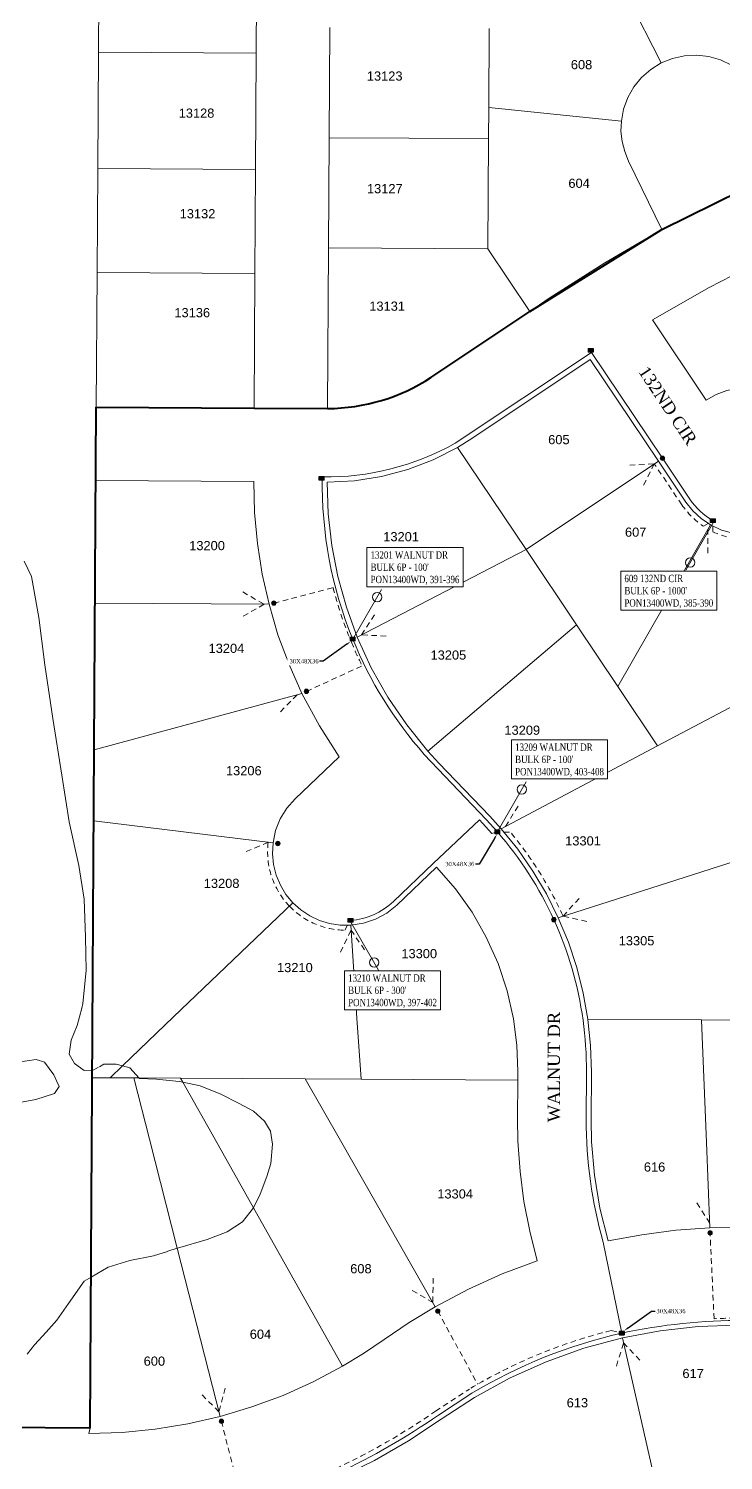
# Model space of a CAD drawing. Header units: feet. Extents: x 865220 to 2822444, y -2240498 to 975731.
# Drawn here: x 2814648 to 2815215, y 970815 to 971985 of the extents above; entities that cross this region are included whole.
import ezdxf
from ezdxf import colors
from ezdxf.entities.mleader import LeaderData, LeaderLine
from ezdxf.enums import TextEntityAlignment as Align
from ezdxf.lldxf.tags import DXFTag
from ezdxf.math import Vec2, Vec3

# ---------------------------------------------------------------- set-up
doc = ezdxf.new("R2010")
doc.units = ezdxf.units.FT
doc.header["$LTSCALE"] = 0.015
doc.header["$MEASUREMENT"] = 0
doc.linetypes.add('DASHED', pattern=[5, 3, -2])
for name, color, linetype in [('144C', 112, '144C'), ('48G', 112, '48G'), ('Dakota County Addresses', 7, 'Continuous'), ('Dakota County Parcels', 7, 'Continuous'), ('DETAIL', 7, 'Continuous'), ('DROP BURIED', 7, 'DASHED'), ('STREET NAME', 7, 'Continuous'), ('TAIL', 1, 'MST'), ('TELEPHONE STRUCT-PROP', 6, 'Continuous'), ('TERMINALS', 7, 'Continuous')]:
    doc.layers.add(name, color=color, linetype=linetype)
doc.layers.add('RUNNING LINE (UNDERGROUND)', color=10, linetype='Continuous', lineweight=40)
doc.layers.add('WORK BOUNDARY', color=110, linetype='Continuous', lineweight=40)
doc.styles.add('Dimensions 100', font='arial.ttf')
doc.styles.add('Line', font='txt.shx', dxfattribs={"height": 3})
doc.styles.add('SIMPLEX', font='times.ttf', dxfattribs={"width": 0.8})
doc.styles.get("Standard").update_dxf_attribs({"font": 'times.ttf'})
doc.styles.add('Utilities', font='arial.ttf', dxfattribs={"height": 2.5})
tags = doc.linetypes.add('144C', pattern='A,80,-5,["144C",Line,S=1.5,R=0,X=0,Y=-1.5],-24', length=109).pattern_tags.tags
tags[6] = DXFTag(74, 10)
tags = doc.linetypes.add('48G', pattern='A,80,-5,["48G",Line,S=1.5,R=0,X=0,Y=-1.5],-20', length=105).pattern_tags.tags
tags[6] = DXFTag(74, 10)
tags = doc.linetypes.add('MST', pattern='A,5,-5,5,-5,["TAIL",Line,S=1.5,R=0,X=0,Y=-1.5],-20', length=40).pattern_tags.tags
tags[10] = DXFTag(74, 10)

# ---------------------------------------------------------------- blocks, each defined once
blk = doc.blocks.new('ACMAP_ANN_TEMPLATE_Dakota County Addresses')
at = {"layer": 'Dakota County Addresses', "style": 'Dimensions 100'}
blk.add_attdef('DakotaCountyAddress', text='', height=50, dxfattribs=at).set_placement((0, 0), align=Align.CENTER)
blk = doc.blocks.new('Proposed FlowerPot')
at = {"lineweight": 5, "ltscale": 100, "true_color": 0xffffff}
h = blk.add_hatch(color=7, dxfattribs=at)
h.dxf.hatch_style = 1
h.paths.add_polyline_path([(-0.06, 0, 0.414214), (0, -0.06, 0.414214), (0.06, 0, 0.414214), (0, 0.06, 0.414214)])
at = {"lineweight": 5, "ltscale": 100}
blk.add_circle((0, 0), 0.0604, dxfattribs=at)
at = {"layer": 'RUNNING LINE (UNDERGROUND)', "color": 6, "lineweight": 5, "const_width": 0.00907, "flags": 128}
blk.add_lwpolyline([(-0.06, 0, -0.414214), (0, 0.06, -0.414214), (0.06, 0, -0.414214), (0, -0.06, -0.414214), (-0.06, 0)], format="xyb", dxfattribs=at)
at = {"color": 18, "linetype": 'ByBlock', "lineweight": 5, "ltscale": 100, "true_color": 0x000000, "style": 'Dimensions 100'}
blk.add_text('F', height=0.0744, dxfattribs=at).set_placement((-0.029, -0.037))
blk = doc.blocks.new('NEW HH')
at = {"ltscale": 40, "true_color": 0xffffff}
h = blk.add_hatch(color=7, dxfattribs=at)
h.dxf.hatch_style = 1
h.paths.add_polyline_path([(-0.061, -0.031, 0.414214), (-0.046, -0.046), (0.046, -0.046, 0.414214), (0.061, -0.031), (0.061, 0.031, 0.414214), (0.046, 0.046), (-0.046, 0.046, 0.414214), (-0.061, 0.031)])
at = {"layer": 'RUNNING LINE (UNDERGROUND)', "color": 6, "lineweight": 0, "const_width": 0.005, "flags": 128}
blk.add_lwpolyline([(-0.061, 0.031), (-0.061, -0.031, 0.414214), (-0.046, -0.046), (0.046, -0.046, 0.414214), (0.061, -0.031), (0.061, 0.031, 0.414214), (0.046, 0.046), (-0.046, 0.046, 0.414214)], format="xyb", close=True, dxfattribs=at)
at = {"layer": 'TELEPHONE STRUCT-PROP', "color": 18, "true_color": 0x000000, "style": 'Utilities'}
blk.add_text('HH', height=0.05, dxfattribs=at).set_placement((0, 0), align=Align.MIDDLE_CENTER)
blk = doc.blocks.new('TERMINAL')
at = {"lineweight": 5, "ltscale": 0.5, "flags": 128}
blk.add_lwpolyline([(-0.1, -0.6), (-0.1, 44.8)], dxfattribs=at)
at = {"lineweight": 5, "ltscale": 0.5}
blk.add_circle((-0.1, 37.6), 3.83, dxfattribs=at)

msp = doc.modelspace()

# ---------------------------------------------------------------- linework, layer by layer
at = {"layer": '144C', "lineweight": 5, "ltscale": 50, "flags": 128}
msp.add_lwpolyline([(2814698.8, 970761.2), (2814698.6, 970766), (2814702.7, 970774, 0.067662), (2814827.3, 970791.3), (2814879.9, 970806.1), (2814888.3, 970800.3), (2814900.1, 970805, 0.042804), (2814982.3, 970852.3), (2815009.7, 970870.2, -0.079074), (2815131.8, 970919.3, -0.054151), (2815231.9, 970929.6), (2815317.9, 970929.3), (2815417.9, 970928.7, -0.050814), (2815548.8, 970909.1), (2815603.5, 970897.2), (2815618.7, 970967.5), (2815622.6, 970966.7), (2815754.6, 970938.1), (2815841.5, 970919.2), (2815927.5, 970900.5), (2816013.5, 970881.9), (2816116.1, 970859.6), (2816171.3, 970848.8), (2816171.9, 970852.8), (2816199.2, 970978.7, -0.078926), (2816252.8, 971113.6, -0.02943), (2816310.4, 971192.8, 0.019513), (2816359.6, 971258.8, 0.079325), (2816388.9, 971330.8, 0.078159), (2816394.4, 971407.2), (2816389, 971441.8), (2816378.6, 971486.9, -0.04762), (2816359.7, 971591.4, -0.102851), (2816378.8, 971701.5)], format="xyb", dxfattribs=at)
at = {"layer": '48G', "lineweight": 5, "ltscale": 50, "flags": 128}
msp.add_lwpolyline([(2814912.4, 971486.3, 0.083426), (2814970.8, 971392.1), (2815021.3, 971338.8), (2815030.5, 971328.8, -0.072068), (2815076.6, 971257.1, -0.072145), (2815100.4, 971175.1, -0.035685), (2815103.2, 971132.7), (2815103, 971093.9, 0.068662), (2815116.9, 970993.7), (2815132.1, 970919.3)], format="xyb", dxfattribs=at)
at = {"layer": 'Dakota County Parcels', "lineweight": 5}
for p, q in [((2815104.6, 972074.6), (2815164.3, 971956.9)), ((2814704.9, 971965.7), (2814705.4, 972050.7)), ((2814833.6, 971965), (2814834.1, 972049.9)), ((2814893.2, 971895.8), (2814893.7, 971985.8)), ((2815023.4, 971920.5), (2815023.7, 971985)), ((2814704.3, 971870.7), (2814704.9, 971965.7)), ((2814704.9, 971965.7), (2814833.6, 971965)), ((2814833.1, 971870), (2814833.6, 971965)), ((2815023.2, 971895.1), (2815023.4, 971920.5)), ((2815023.4, 971920.5), (2815131.7, 971909.5)), ((2814892.7, 971805.8), (2814893.2, 971895.8)), ((2814893.2, 971895.8), (2815023.2, 971895.1)), ((2815022.7, 971805.1), (2815023.2, 971895.1)), ((2815137.6, 971876.8), (2815164.7, 971820.8)), ((2814703.8, 971785.7), (2814704.3, 971870.7)), ((2814704.3, 971870.7), (2814833.1, 971870)), ((2814832.6, 971785), (2814833.1, 971870)), ((2814891.9, 971674.6), (2814892.7, 971805.8)), ((2814892.7, 971805.8), (2815022.7, 971805.1)), ((2815022.7, 971805.1), (2815056.9, 971754)), ((2814703.1, 971675.7), (2814703.8, 971785.7)), ((2814703.8, 971785.7), (2814832.6, 971785)), ((2814831.9, 971675), (2814832.6, 971785)), ((2815056.9, 971754), (2815072.9, 971764.7)), ((2814976.3, 971700), (2815056.9, 971754)), ((2815157, 971747), (2815200.8, 971681.5)), ((2815009.7, 971650.1), (2815106.3, 971714.8)), ((2815106.3, 971714.8), (2815161.9, 971631.7)), ((2814702.8, 971615.8), (2814703.1, 971675.7)), ((2814703.1, 971675.7), (2814831.9, 971675)), ((2814998, 971642.9), (2815009.7, 971650.1)), ((2814998, 971642.9), (2815053.9, 971559.4)), ((2815053.9, 971559.4), (2815161.9, 971631.7)), ((2815161.9, 971631.7), (2815184.3, 971598.2)), ((2814702.2, 971515.5), (2814702.8, 971615.8)), ((2814702.8, 971615.8), (2814831.6, 971615)), ((2815128.8, 971447.6), (2815204.4, 971579.5)), ((2814916.1, 971487.8), (2815053.9, 971559.4)), ((2815053.9, 971559.4), (2815095, 971497.9)), ((2814701.4, 971395.8), (2814702.2, 971515.5)), ((2814973.8, 971394.8), (2815095, 971497.9)), ((2815095, 971497.9), (2815128.8, 971447.6)), ((2815161.2, 971399.1), (2815288.8, 971466.6)), ((2815128.8, 971447.6), (2815161.2, 971399.1)), ((2814701.4, 971395.8), (2814871, 971441.8)), ((2815033.5, 971331.4), (2815161.2, 971399.1)), ((2814701.1, 971337.9), (2814701.4, 971395.8)), ((2814865.5, 971355.8), (2814901.4, 971390.1)), ((2814973.8, 971394.8), (2814982.8, 971384.9)), ((2814982.8, 971384.9), (2815024.3, 971341.5)), ((2814701.1, 971337.9), (2814847.4, 971319.8)), ((2815033.5, 971331.4), (2815024.3, 971341.5)), ((2814948.3, 971269), (2814980.9, 971300.1)), ((2815104.4, 971175.7), (2815197.2, 971175.2)), ((2814699.8, 971128), (2814714.3, 971127.9)), ((2814714.3, 971127.9), (2814733.8, 971127.8)), ((2814771.8, 971127.6), (2814873.7, 971127)), ((2814873.7, 971127), (2814919.2, 971126.7)), ((2815047.2, 971126), (2815047.2, 971133)), ((2815107, 971093.9), (2815107.2, 971132.6)), ((2814919.2, 971126.7), (2815047.2, 971126)), ((2815047, 971094.3), (2815047.2, 971126)), ((2815225.9, 971005.6), (2815204, 971005.2)), ((2815132.6, 970915.4), (2815158.8, 970800.4)), ((2814620, 970842.1), (2814698.1, 970841.9)), ((2814698.1, 970841.9), (2814697.1, 970837.4))]:
    msp.add_line(p, q, dxfattribs=at)
for points in [[(2815221.7, 971955.1), (2815212.7, 971959.5), (2815203.1, 971962.2), (2815193.2, 971963.4), (2815183.3, 971962.8), (2815173.5, 971960.7), (2815164.3, 971956.9)], [(2815164.3, 971956.9), (2815155.8, 971951.7), (2815148.2, 971945.1), (2815141.9, 971937.3), (2815137, 971928.7), (2815133.5, 971919.3), (2815131.7, 971909.5)], [(2815131.7, 971909.5), (2815131.4, 971901.1), (2815132.4, 971892.7), (2815134.4, 971884.6), (2815137.6, 971876.8)], [(2815164.7, 971820.8), (2815118.3, 971793.6), (2815072.9, 971764.7)], [(2815299.5, 971820.4), (2815250.9, 971798), (2815203.4, 971773.5), (2815157, 971747)], [(2814891.9, 971674.6), (2814909.8, 971675.6), (2814927.4, 971678.7), (2814944.5, 971683.8), (2814960.9, 971691), (2814976.3, 971700)], [(2815271.1, 971678.9), (2815263.2, 971684.1), (2815254.7, 971688), (2815245.7, 971690.5), (2815236.3, 971691.6), (2815227, 971691.2), (2815217.8, 971689.3), (2815209, 971686), (2815200.8, 971681.5)], [(2814891.6, 971614.6), (2814913.8, 971615.7), (2814935.8, 971619.1), (2814957.4, 971624.8), (2814978.2, 971632.8), (2814998, 971642.9)], [(2814831.6, 971615), (2814832.3, 971589.7), (2814834.6, 971564.4), (2814838.5, 971539.4), (2814844.1, 971514.7), (2814844.1, 971514.7)], [(2814891.6, 971614.6), (2814892.5, 971588.7), (2814895.4, 971562.8), (2814900.3, 971537.3), (2814907.2, 971512.3), (2814916.1, 971487.8)], [(2815184.3, 971598.2), (2815190, 971591), (2815196.8, 971584.7), (2815204.4, 971579.5)], [(2815204.4, 971579.5), (2815213.4, 971575.3), (2815223, 971572.7), (2815233, 971571.6), (2815242.9, 971572.3), (2815252.7, 971574.5), (2815261.9, 971578.4)], [(2814644.1, 971549.9), (2814650.2, 971537.4), (2814656.1, 971503.8), (2814661, 971465.3), (2814667.7, 971421.3), (2814675, 971375.2), (2814680.9, 971336.9), (2814688.7, 971301.4), (2814693.3, 971273.8), (2814694.2, 971242.8), (2814694.9, 971215.6), (2814692.2, 971188.6), (2814691.2, 971184.8), (2814687.6, 971170.6), (2814682.6, 971158.6), (2814680.9, 971147.2), (2814685.4, 971139.7), (2814693.3, 971133.9), (2814699.9, 971134.2), (2814701, 971134.3), (2814705, 971136.5)], [(2814702.2, 971515.5), (2814844.1, 971514.7), (2814844.1, 971514.7)], [(2814844.1, 971514.7), (2814851.4, 971489.8), (2814860.4, 971465.5), (2814871, 971441.8)], [(2814916.1, 971487.8), (2814927.6, 971462.9), (2814941.1, 971438.9), (2814956.5, 971416.2), (2814973.8, 971394.8)], [(2814871, 971441.8), (2814885.2, 971415.4), (2814901.4, 971390.1)], [(2814865.5, 971355.8), (2814858.7, 971348.1), (2814853.3, 971339.4), (2814849.5, 971329.8), (2814847.4, 971319.8)], [(2814699.8, 971128), (2814699.9, 971134.2), (2814700.1, 971178), (2814701.1, 971337.9)], [(2815080.2, 971258.7), (2815197.3, 971296.2), (2815329.9, 971338.7)], [(2815080.2, 971258.7), (2815070.5, 971278.1), (2815059.5, 971296.8), (2815047.1, 971314.6), (2815033.5, 971331.4)], [(2814847.4, 971319.8), (2814846.9, 971310.9), (2814847.8, 971302.1), (2814850, 971293.5), (2814853.4, 971285.3), (2814857.9, 971277.7), (2814863.6, 971270.9)], [(2815047.2, 971133), (2815046.4, 971154.6), (2815043.6, 971176), (2815038.4, 971198.9), (2815031, 971221.2), (2815021.4, 971242.7), (2815009.8, 971263.1), (2814996.2, 971282.3), (2814980.9, 971300.1)], [(2814714.3, 971127.9), (2814724.4, 971137.6), (2814766.1, 971177.6), (2814863.6, 971270.9)], [(2814863.6, 971270.9), (2814870, 971265.1), (2814877.3, 971260.2), (2814885.2, 971256.5), (2814893.5, 971253.9), (2814902.1, 971252.6), (2814910.9, 971252.5)], [(2814910.9, 971252.5), (2814921.2, 971254.1), (2814931, 971257.5), (2814940.2, 971262.5), (2814948.3, 971269)], [(2815104.4, 971175.7), (2815100.6, 971197.1), (2815095.3, 971218.1), (2815088.5, 971238.7), (2815080.2, 971258.7)], [(2814919.2, 971126.7), (2814915.9, 971176.7), (2814910.9, 971252.5)], [(2815107.2, 971132.6), (2815106.6, 971154.2), (2815104.4, 971175.6), (2815104.4, 971175.7)], [(2815204, 971005.2), (2815201.2, 971075.1), (2815197.2, 971175.1), (2815197.2, 971175.2)], [(2815197.2, 971175.2), (2815239.8, 971174.9), (2815294.5, 971174.6)], [(2814637.3, 971107.2), (2814653.8, 971110.2), (2814669.1, 971115.1), (2814672.7, 971120.8), (2814670.8, 971124.8), (2814668.5, 971130.2), (2814660.7, 971140.6), (2814654, 971142.8), (2814632, 971139.5)], [(2814705.6, 971136.9), (2814709.3, 971139), (2814719.4, 971138.9), (2814724.4, 971137.6), (2814730.5, 971136), (2814735.5, 971130.4), (2814737.8, 971127.8), (2814738.2, 971127.4), (2814752.3, 971126.7), (2814770.7, 971125), (2814773.6, 971124.4), (2814787.8, 971121.3), (2814804.7, 971114.5), (2814819.6, 971107), (2814831.5, 971100.6), (2814840.4, 971092.4), (2814845.2, 971084.2), (2814846.3, 971077.2), (2814846.8, 971073.7), (2814845.6, 971057.9), (2814842.4, 971047.2), (2814836.9, 971032.9), (2814831.4, 971021.6), (2814831.4, 971021.6), (2814822.4, 971010.2), (2814809.8, 971002), (2814793.7, 970995.7), (2814769.4, 970988.8), (2814769.2, 970988.7), (2814761.6, 970986.2)], [(2814698.1, 970841.9), (2814698.8, 970965.1), (2814699.5, 971078), (2814699.8, 971128)], [(2814733.8, 971127.8), (2814737.8, 971127.8), (2814771.8, 971127.6)], [(2814804.2, 970851.2), (2814769.2, 970988.7), (2814746.5, 971077.7), (2814733.8, 971127.8)], [(2814904.1, 970892.3), (2814831.4, 971021.6), (2814800, 971077.4), (2814773.6, 971124.4), (2814771.8, 971127.6)], [(2814873.7, 971127), (2814902.3, 971076.8), (2814979.8, 970940.8)], [(2815047, 971094.3), (2815047.3, 971076), (2815049, 971051.3), (2815052.2, 971026.8), (2815056.9, 971002.5), (2815063, 970978.5)], [(2815107, 971093.9), (2815107.4, 971075.6), (2815109.7, 971048.3), (2815114.2, 971021.3), (2815120.8, 970994.7)], [(2815204, 971005.2), (2815176.1, 971003.3), (2815148.3, 970999.7), (2815120.8, 970994.7)], [(2814761.3, 970986.1), (2814749.9, 970982.4), (2814730.6, 970978.6), (2814712.8, 970973.1), (2814698.8, 970965.1), (2814693.1, 970961.9), (2814680.3, 970943.4), (2814670.8, 970929.8), (2814662.1, 970920.1), (2814652.6, 970909.8), (2814646.7, 970902.2)], [(2815063, 970978.5), (2815034.5, 970967.7), (2815006.8, 970955.1), (2814979.8, 970940.8)], [(2814979.8, 970940.8), (2814958.6, 970928), (2814938.1, 970914.1)], [(2815225.6, 970925.7), (2815194.4, 970924.6), (2815163.4, 970921.1), (2815132.6, 970915.4)], [(2814904.1, 970892.3), (2814921.3, 970902.8), (2814938.1, 970914.1)], [(2815132.6, 970915.4), (2815101.1, 970906.9), (2815070.3, 970895.9), (2815040.5, 970882.5), (2815011.9, 970866.8), (2814984.5, 970849)], [(2814804.2, 970851.2), (2814830.1, 970859), (2814855.5, 970868.5), (2814880.2, 970879.6), (2814904.1, 970892.3)], [(2814697.1, 970837.4), (2814724.1, 970838.2), (2814751.1, 970840.8), (2814777.8, 970845.1), (2814804.2, 970851.2)], [(2814901.7, 970801.3), (2814930.3, 970815.4), (2814958, 970831.3), (2814984.5, 970849)]]:
    msp.add_lwpolyline(points, dxfattribs=at)
at = {"layer": 'DROP BURIED', "lineweight": 5, "ltscale": 100}
for points in [[(2815206.4, 971578.6), (2815206.4, 971574, 0.235157), (2815263.7, 971574.8, 0.253692), (2815297.9, 971625.8, 0.255293), (2815273.5, 971682.1)], [(2815202.5, 971580.8), (2815198.6, 971578.5, -0.087486), (2815181, 971596), (2815158.6, 971629.5)], [(2814848, 971515.7), (2814896.4, 971528.3, 0.032055), (2814909.8, 971487.4), (2814912.4, 971486.3)], [(2814874.6, 971443.6), (2814920.1, 971464.4, -0.015718), (2814911.4, 971483.7), (2814912.4, 971486.3)], [(2815035.8, 971328.6), (2815041.3, 971328.4, -0.065976), (2815083.9, 971260.4, -0.000387), (2815084.1, 971260)], [(2814843.4, 971320.3, 0.224511), (2814860.7, 971268.1, 0.200386), (2814906.1, 971248.4), (2814908.1, 971252.6)], [(2815317.9, 970929.4), (2815313.9, 970931.4), (2815231.9, 970931.6, 0.01309), (2815207.4, 970931.1), (2815204.1, 971001.2)], [(2814888.3, 970800.3), (2814890.5, 970805.6, 0.00439), (2814898.6, 970808.7, 0.042725), (2814980, 970855.6), (2815007.6, 970873.6, -0.074611), (2815123.5, 970921.4), (2815132.1, 970919.3)], [(2814805.2, 970847.3), (2814820.4, 970787.5, 0.003781), (2814828.2, 970789.5, 0.015398), (2814880.1, 970804.4), (2814888.5, 970800.6, 0.020361)]]:
    msp.add_lwpolyline(points, format="xyb", dxfattribs=at)
for points in [[(2815138.6, 971628.3), (2815158.6, 971629.5), (2815149.6, 971611.6)], [(2815202.4, 971576.1), (2815202.3, 971556.1)], [(2814822.7, 971524.8), (2814840, 971514.7), (2814822.6, 971504.8)], [(2814939.7, 971488.8), (2814919.7, 971489.7), (2814930.4, 971506.6)], [(2814867.1, 971440.8), (2814853, 971426.6)], [(2815037.1, 971333.3), (2815047.7, 971350.3)], [(2814843.4, 971320.3), (2814825, 971312.5)], [(2815103.6, 971255.7), (2815084.1, 971260), (2815097.5, 971274.8)], [(2814902.3, 971230.6), (2814911.1, 971248.6), (2814922.3, 971231.9)], [(2815203.8, 971009.2), (2815193.1, 971026.1)], [(2814978, 970964.3), (2814977.9, 970944.3), (2814960.6, 970954.4)], [(2814981.8, 970937.3), (2815014.4, 970877.6)], [(2815127.6, 970892.4), (2815133.5, 970911.5), (2815147.1, 970896.8)], [(2814808.4, 970874.4), (2814803.2, 970855.1), (2814789.1, 970869.2)]]:
    msp.add_lwpolyline(points, dxfattribs=at)
at = {"layer": 'TAIL', "lineweight": 5, "ltscale": 50, "flags": 128}
for points in [[(2815206.4, 971583, -0.102278), (2815187.6, 971600.5), (2815165.2, 971634), (2815107.4, 971720.4), (2814996, 971646.3, -0.132466), (2814887.6, 971618.7, 0.101742), (2814912.4, 971486.3)], [(2815030.5, 971328.8), (2815026.1, 971327.6), (2815018.4, 971336), (2815015.9, 971338.7), (2814978.1, 971303), (2814945.6, 971271.9, -0.174333), (2814910.6, 971256.5)]]:
    msp.add_lwpolyline(points, format="xyb", dxfattribs=at)
at = {"layer": 'WORK BOUNDARY', "ltscale": 50, "flags": 128}
msp.add_lwpolyline([(2814588, 970842.9), (2814698.1, 970841.9), (2814703.1, 971675.7), (2814831.9, 971675), (2814891.9, 971674.6, 0.143951), (2814976.3, 971700), (2815056.9, 971754), (2815164.7, 971820.8), (2815272.8, 971874.2), (2815299.6, 971820), (2815337.7, 971696.8), (2815423.8, 971719.9), (2815381.8, 971855.3), (2815358.4, 971910.6), (2815496.6, 971969), (2815551.8, 971992.4), (2815671.5, 972043), (2815791.2, 972093.7), (2815859.9, 972122.2), (2815881.2, 972066.6), (2815920.6, 971964), (2816085, 971957.6), (2816345.8, 971966.7)], format="xyb", dxfattribs=at)

# ---------------------------------------------------------------- block references
at = {"lineweight": 5}
for name, p, xscale, yscale, zscale in [('NEW HH', (2815106.7, 971722.2), 40, 40, 40), ('Proposed FlowerPot', (2815165.2, 971634), 30, 30, 30), ('NEW HH', (2814887, 971617.6), 40, 40, 40), ('NEW HH', (2815206.4, 971583), 40, 40, 40), ('Proposed FlowerPot', (2814848, 971515.7), 30, 30, 30), ('NEW HH', (2814912.4, 971486.3), 40, 40, 40), ('Proposed FlowerPot', (2814874.6, 971443.6), 30, 30, 30), ('NEW HH', (2815030.5, 971328.8), 40, 40, 40), ('Proposed FlowerPot', (2814851.3, 971319.3), 30, 30, 30), ('NEW HH', (2814910.6, 971256.5), 40, 40, 40), ('Proposed FlowerPot', (2815076.6, 971257.1), 30, 30, 30), ('Proposed FlowerPot', (2815204.1, 971001.2), 30, 30, 30), ('Proposed FlowerPot', (2814981.8, 970937.3), 30, 30, 30), ('NEW HH', (2815132.1, 970919.3), 40, 40, 40), ('Proposed FlowerPot', (2814805.2, 970847.3), 30, 30, 30)]:
    msp.add_blockref(name, p, dxfattribs=dict(at, xscale=xscale, yscale=yscale, zscale=zscale))
at = {"layer": 'Dakota County Addresses', "lineweight": 5, "xscale": 0.15, "yscale": 0.15, "zscale": 0.15}
for p, values in [((2815099.2, 971951.8), {'DakotaCountyAddress': '608'}), ((2814938.5, 971942.5), {'DakotaCountyAddress': '13123'}), ((2814784.9, 971912.2), {'DakotaCountyAddress': '13128'}), ((2814938.6, 971850.5), {'DakotaCountyAddress': '13127'}), ((2815097.2, 971854.9), {'DakotaCountyAddress': '604'}), ((2814785.7, 971830), {'DakotaCountyAddress': '13132'}), ((2814940.5, 971754.5), {'DakotaCountyAddress': '13131'}), ((2814781.4, 971749.2), {'DakotaCountyAddress': '13136'}), ((2815080.7, 971645.5), {'DakotaCountyAddress': '605'}), ((2814951.9, 971566.2), {'DakotaCountyAddress': '13201'}), ((2815143.4, 971569.9), {'DakotaCountyAddress': '607'}), ((2814793.5, 971558.9), {'DakotaCountyAddress': '13200'}), ((2814809.3, 971475), {'DakotaCountyAddress': '13204'}), ((2814990.5, 971469.5), {'DakotaCountyAddress': '13205'}), ((2815050.8, 971408.1), {'DakotaCountyAddress': '13209'}), ((2814823.5, 971375), {'DakotaCountyAddress': '13206'}), ((2815100.4, 971317.7), {'DakotaCountyAddress': '13301'}), ((2814805.4, 971283), {'DakotaCountyAddress': '13208'}), ((2814966.7, 971225.6), {'DakotaCountyAddress': '13300'}), ((2815144.1, 971236.1), {'DakotaCountyAddress': '13305'}), ((2814865.2, 971214.2), {'DakotaCountyAddress': '13210'}), ((2815158.8, 971051.3), {'DakotaCountyAddress': '616'}), ((2814996, 971029.3), {'DakotaCountyAddress': '13304'}), ((2814919.1, 970968.2), {'DakotaCountyAddress': '608'}), ((2814837.1, 970914.7), {'DakotaCountyAddress': '604'}), ((2814750.5, 970892.7), {'DakotaCountyAddress': '600'}), ((2815190.3, 970882.6), {'DakotaCountyAddress': '617'}), ((2815095.8, 970858.7), {'DakotaCountyAddress': '613'})]:
    msp.add_blockref('ACMAP_ANN_TEMPLATE_Dakota County Addresses', p, dxfattribs=at).add_auto_attribs(values)
at = {"layer": 'TERMINALS', "lineweight": 5, "ltscale": 0.5}
for p, rotation in [((2815206.6, 971581.4), 150), ((2815031.7, 971330.9), 329.9999999999999)]:
    msp.add_blockref('TERMINAL', p, dxfattribs=dict(at, rotation=rotation))
at = {"layer": 'TERMINALS', "lineweight": 5, "ltscale": 0.5, "xscale": -1, "rotation": 210}
msp.add_blockref('TERMINAL', (2814911.2, 971254.7), dxfattribs=at)

# ---------------------------------------------------------------- texts
at = {"layer": 'STREET NAME', "lineweight": 5, "ltscale": 40, "char_height": 10, "attachment_point": 1}
for s, insert, rotation in [('132ND CIR', (2815153.5, 971710.4), 303.5765), ('WALNUT DR', (2815071.6, 971091.6), 90)]:
    msp.add_mtext(s, dxfattribs=dict(at, insert=insert, rotation=rotation))

# ---------------------------------------------------------------- next in the draw order: texts
at = {"layer": 'TERMINALS', "lineweight": 5, "ltscale": 0.5, "char_height": 6, "attachment_point": 1, "style": 'SIMPLEX', "bg_fill": 19, "box_fill_scale": 1.5, "bg_fill_color": 256, "bg_fill_transparency": 0}
for s, insert in [("609 132ND CIR\\PBULK 6P - 1000'\\PPON13400WD, 385-390", (2815134.2, 971538.8)), ("13209 WALNUT DR\\PBULK 6P - 100'\\PPON13400WD, 403-408", (2815045, 971401)), ("13210 WALNUT DR\\PBULK 6P - 300'\\PPON13400WD, 397-402", (2814908.7, 971212.4))]:
    msp.add_mtext(s, dxfattribs=dict(at, insert=insert))

# ---------------------------------------------------------------- next in the draw order: leaders
at = {"layer": 'DETAIL', "lineweight": 5, "ltscale": 5}
ml = msp.add_multileader_mtext('Standard', dxfattribs=at)
ml.set_content('30X48X36', color=256)
ml.set_leader_properties()
ml.build(insert=Vec2(0, 0))
ml.multileader.update_dxf_attribs({"has_text_frame": 1, "text_left_attachment_type": 2, "text_right_attachment_type": 2, "dogleg_length": 3})
ctx = ml.context
ctx.base_point, ctx.char_height, ctx.landing_gap_size, ctx.plane_origin = Vec3(2814859.9, 971468.2), 3.5, 1.5, Vec3(2814935.1, 971451.4)
ctx.left_attachment, ctx.right_attachment, ctx.text_align_type = 2, 2, 1
notes = []
notes.append((ctx, [(0, (1, 1, 0), (2814888.4, 971468.2), (-1, 0), 3, [(0, [(2814910.9, 971484.4)], 0, [])])]))
ctx.mtext.insert, ctx.mtext.alignment, ctx.mtext.flow_direction = Vec3(2814872.7, 971470), 2, 5
ctx.mtext.has_bg_fill, ctx.mtext.bg_color, ctx.mtext.bg_scale_factor, ctx.mtext.bg_transparency, ctx.mtext.use_window_bg_color = 1, -1027028792, 1.5, 0, 1
ml = msp.add_multileader_mtext('Standard', dxfattribs=at)
ml.set_content('30X48X36', color=256)
ml.set_leader_properties()
ml.build(insert=Vec2(0, 0))
ml.multileader.update_dxf_attribs({"has_text_frame": 1, "text_left_attachment_type": 2, "text_right_attachment_type": 2, "dogleg_length": 3})
ctx = ml.context
ctx.base_point, ctx.char_height, ctx.landing_gap_size, ctx.plane_origin = Vec3(2814987, 971302.5), 3.5, 1.5, Vec3(2815054.5, 971293.9)
ctx.left_attachment, ctx.right_attachment, ctx.text_align_type = 2, 2, 1
notes.append((ctx, [(0, (1, 1, 0), (2815015.5, 971302.5), (-1, 0), 3, [(0, [(2815030.2, 971326.9)], 0, [])])]))
ctx.mtext.insert, ctx.mtext.alignment, ctx.mtext.flow_direction = Vec3(2814999.8, 971304.3), 2, 5
ctx.mtext.has_bg_fill, ctx.mtext.bg_color, ctx.mtext.bg_scale_factor, ctx.mtext.bg_transparency, ctx.mtext.use_window_bg_color = 1, -1027028792, 1.5, 0, 1
ml = msp.add_multileader_mtext('Standard', dxfattribs=at)
ml.set_content('30X48X36', color=256)
ml.set_leader_properties()
ml.build(insert=Vec2(0, 0))
ml.multileader.update_dxf_attribs({"has_text_frame": 1, "text_left_attachment_type": 2, "text_right_attachment_type": 2, "dogleg_length": 3})
ctx = ml.context
ctx.base_point, ctx.char_height, ctx.landing_gap_size, ctx.plane_origin = Vec3(2815159.4, 970937.3), 3.5, 1.5, Vec3(2815109.7, 970954.1)
ctx.left_attachment, ctx.right_attachment, ctx.text_align_type = 2, 2, 1
notes.append((ctx, [(0, (1, 1, 0), (2815156.4, 970937.3), (1, 0), 3, [(0, [(2815133.9, 970921.2)], 0, [])])]))
ctx.mtext.insert, ctx.mtext.alignment, ctx.mtext.flow_direction = Vec3(2815172.2, 970939.1), 2, 5
ctx.mtext.has_bg_fill, ctx.mtext.bg_color, ctx.mtext.bg_scale_factor, ctx.mtext.bg_transparency, ctx.mtext.use_window_bg_color = 1, -1027028792, 1.5, 0, 1
for ctx, leaders in notes:
    for number, flags, end, landing, length, lines in leaders:
        leader = LeaderData()
        leader.index, (leader.has_last_leader_line, leader.has_dogleg_vector, leader.attachment_direction) = number, flags
        leader.last_leader_point, leader.dogleg_vector, leader.dogleg_length = Vec3(end), Vec3(landing), length
        for number, points, colour, breaks in lines:
            line = LeaderLine()
            line.index, line.vertices, line.color, line.breaks = number, Vec3.list(points), colors.encode_raw_color(colour), breaks
            leader.lines.append(line)
        ctx.leaders.append(leader)

# ---------------------------------------------------------------- next in the draw order: block references
at = {"layer": 'TERMINALS', "lineweight": 5, "ltscale": 0.5, "rotation": 329.9999999999999}
msp.add_blockref('TERMINAL', (2814913.7, 971488), dxfattribs=at)

# ---------------------------------------------------------------- next in the draw order: texts
at = {"layer": 'TERMINALS', "lineweight": 5, "ltscale": 0.5, "insert": (2814927, 971558), "char_height": 6, "attachment_point": 1, "style": 'SIMPLEX', "bg_fill": 19, "box_fill_scale": 1.5, "bg_fill_color": 256, "bg_fill_transparency": 0}
msp.add_mtext("13201 WALNUT DR\\PBULK 6P - 100'\\PPON13400WD, 391-396", dxfattribs=at)

doc.saveas('drawing.dxf')
